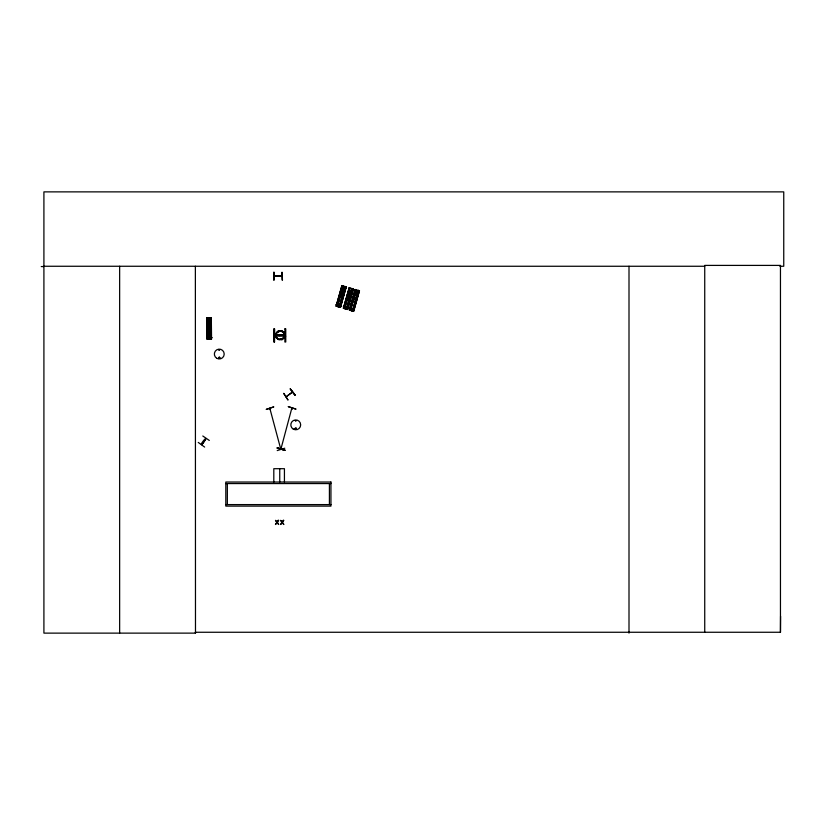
<?xml version="1.0" encoding="UTF-8"?>
<svg xmlns="http://www.w3.org/2000/svg" width="825" height="825" viewBox="0 0 825 825"><rect width="100%" height="100%" fill="white"/><g stroke="black" fill="none" stroke-linecap="round" stroke-linejoin="round"><path stroke-width="1.24" d="M276.457 337.507C276.922 341.529 288.75 337.415 279.087 339.642L276.004 337.611L275.385 334.094L277.674 331.155L281.614 330.567L284.893 332.712L285.543 336.394M779.893 266.258L783.75 266.258L783.75 191.874L43.911 191.874L43.911 633.126L195.484 633.126L195.381 632.259L780.46 632.259L780.574 616.306M286.192 396.753L292.421 391.947M338.291 305.549L338.384 305.632M281.5 448.222L281.356 448.759M275.87 336.734C274.57 331.887 281.119 329.185 283.893 333.114L284.512 335.043L283.367 337.827L280.964 339.312L283.841 338.25L285.099 335.136L284.388 332.98L282.593 331.444C279.273 329.722 274.612 332.537 275.736 336.796M218.842 349.965L219.697 349.852L218.903 350.058M219.79 357.875C218.842 355.946 218.625 359.226 219.687 357.978M279.716 335.435L279.799 335.641M295.329 420.76L296.175 420.874L295.381 420.668M295.02 428.34C296.278 431.32 296.866 425.989 295.051 428.546M296.288 428.546L295.237 428.68L296.165 428.309M205.662 439.055C206.91 436.054 198.598 446.088 202.342 444.149M280.974 448.831L281.139 448.078M292.06 408.829L291.895 408.045M291.699 408.818L292.143 408.2L291.947 408.963M280.995 448.748L291.813 408.2M209.55 338.92L208.962 338.962M336.167 306.188L341.973 285.636M336.414 306.25L342.179 285.698M342.385 285.749L336.652 306.323L342.623 285.821M336.837 306.374L342.715 285.842M337.147 306.467L342.911 285.904M343.128 285.966L337.312 306.508L343.2 285.986M337.693 306.601L338.848 306.931M339.477 305.797L342.21 296.123L339.57 305.827M342.891 293.71L344.252 288.874L342.983 293.731M339.426 307.086L345.273 286.553M345.438 286.595L339.632 307.147L345.531 286.626M339.869 307.22L345.768 286.688M340.447 307.374L346.18 286.811L341.88 285.615L336.074 306.157L340.467 307.385L346.273 286.832M343.417 308.323L349.222 287.77L343.324 308.292L347.717 309.519L353.43 288.936M343.623 308.375L349.429 287.832M343.901 308.457L349.542 289.162M344.355 308.581L350.13 288.028M347.634 297.763L344.902 307.436L347.738 297.794M348.325 295.35L349.687 290.513L348.418 295.371M344.943 308.736L346.098 309.055M347.067 306.725L351.842 289.802M347.16 306.745L351.863 289.802M346.644 309.21L352.522 288.688M346.882 309.282L352.347 289.936M346.974 309.303L352.419 289.957M347.119 309.344L352.945 288.802M349.408 310.087L355.214 289.534M355.41 289.585L349.645 310.148L353.698 311.283L359.494 290.72L355.121 289.503L349.336 310.066L350.646 310.437M349.81 310.2L355.627 289.647L349.893 310.221M350.408 309.066L355.946 289.74M350.305 310.334L356.111 289.792L350.388 310.355M350.553 310.406L353.719 299.558M354.389 297.134L356.111 291.091M350.934 310.499L352.089 310.819M352.708 309.695L357.586 292.793M353.306 309.86L358.679 290.493M353.11 311.108L358.937 290.565M353.543 309.932L359.009 290.586M353.399 311.19L359.174 290.637M353.605 311.252L359.422 290.699M219.935 358.122C219.378 355.132 217.779 359.504 219.78 358.236M206.095 438.518L201.877 444.83M291.998 408.87L292.163 408.117M274.147 276.035L281.872 276.344M345.799 308.715L346.026 307.89M202.816 443.51L205.384 439.777M198.258 442.437L204.641 447.067M202.785 435.992L209.303 440.437M275.942 336.621L278.2 339.127L281.758 339.426L284.934 336.28L284.336 333.052L281.438 331.155L277.953 331.681L275.88 334.311L276.457 337.538M275.993 335.301L283.79 335.301M275.767 336.59L278.138 339.498L282.037 339.838L285.543 336.383M269.858 408.406L270.084 409.252L270.115 408.334M283.79 393.401L288.028 400.063L283.748 393.432M295.113 395.041L290.225 388.843L295.144 395.02M286.223 396.681L292.597 392.184M280.964 338.807L281.201 339.343M270.383 409.004L269.858 408.581M284.749 448.212L277.221 450.584M338.827 305.786L338.601 306.477M209.024 338.9L209.55 338.054L208.952 338.033M282.501 331.433L284.367 332.97M277.953 331.681L281.449 331.155M284.976 328.876L284.883 342.014L285.759 342.004L285.759 328.866L284.883 328.876M207.096 320.028L211.045 319.987M207.116 321.472L211.056 321.43M207.137 323.647L211.087 323.596M207.157 325.566L211.097 325.524M207.178 327.731L211.118 327.69M207.281 337.033L211.231 336.992M206.632 337.662L211.891 337.611M206.632 337.827L211.891 337.765M274.065 280.118L274.127 272.229M282.047 276.282L274.147 276.313L281.954 276.262M41.25 266.568L43.911 266.558M43.911 266.258L704.736 266.258M274.508 328.866L274.467 342.004L274.508 328.855L273.632 328.855L273.704 341.993L274.508 342.004M274.508 334.991L284.883 334.991M274.508 335.156L284.883 335.156M274.508 335.703L284.883 335.703M274.508 335.785L284.883 335.868M225.813 483.563L330.938 483.563M225.813 504.591L330.938 504.591M351.347 310.324L351.852 310.448L351.615 309.519M277.262 447.975L284.893 449.965M277.19 448.253L284.821 450.244M349.13 287.75L353.523 288.967M341.591 287.781L345.386 288.853M348.841 289.915L352.626 290.988M354.822 291.679L358.617 292.751M341.199 289.173L344.984 290.245M348.439 291.308L352.234 292.38M354.43 293.071L358.225 294.143M340.601 291.256L344.396 292.328M347.851 293.391L351.646 294.463M353.843 295.154L357.637 296.227M340.075 293.112L343.87 294.185M347.325 295.247L351.12 296.309M353.317 297L357.112 298.073M339.488 295.195L343.282 296.268M346.737 297.33L350.532 298.403M352.729 299.093L356.513 300.166M336.961 304.136L340.756 305.209M344.211 306.271L348.006 307.343M350.202 308.034L353.997 309.107M336.167 304.559L341.22 305.993M343.406 306.694L348.47 308.127M349.398 308.457L354.461 309.891M336.115 304.724L341.179 306.147M343.365 306.859L348.428 308.282M349.357 308.622L354.41 310.045M345.531 307.715L346.036 307.952M351.522 309.437L352.11 309.643M351.192 310.602L351.79 310.778M270.033 409.159L269.878 408.488L280.778 449.192M290.266 388.812L294.834 395.237M280.696 449.037L280.82 448.274L280.665 449.048M211.252 339.157L211.014 317.8L211.21 339.157M210.808 317.8L210.942 339.157M210.767 336.652L210.55 319.058L210.664 336.652M210.21 317.811L210.478 339.168M210.241 336.652L210.055 319.069L210.169 336.652M209.88 339.168L208.673 339.178M208.148 319.11L208.374 337.951L208.075 319.11M207.848 317.852L208.034 339.209M207.653 319.11L207.848 337.951L207.395 317.862M207.292 317.862L207.611 339.199M207.353 339.219L207.075 317.862L207.271 339.219M282.459 280.067L282.016 272.188L282.119 280.067M273.725 272.24L273.776 280.118M780.46 632.259L780.46 265.403L704.736 265.403L704.736 632.259M629.001 266.258L629.001 633.126M329.412 483.563L329.412 504.591M284.429 482.058L284.429 468.693L273.807 468.693L273.807 482.058M279.747 468.693L279.747 482.058M227.349 483.563L227.349 504.591M195.37 266.258L195.484 633.126M119.646 266.258L119.646 633.126M208.292 326.411C209.395 329.742 210.87 324.019 208.292 326.411M340.838 294.453C341.859 297.804 343.468 292.122 340.838 294.453M348.088 296.588C349.109 299.939 350.718 294.257 348.088 296.588M354.069 298.341C355.101 301.702 356.709 296.02 354.069 298.341M277.293 447.862L284.811 450.285L277.293 447.862M288.327 406.663L295.845 409.076L288.327 406.663M345.933 286.739L340.127 307.292L345.974 286.749M353.183 288.874L347.377 309.416L353.224 288.884M358.432 290.421L352.626 310.973L358.514 290.441M278.128 520.338L277.118 521.967L275.488 520.338L276.777 522.411L275.447 524.504L277.087 522.833L278.737 524.504L277.427 522.39L278.726 520.338L278.128 520.338M283.243 520.338L282.233 521.967L280.603 520.338L281.892 522.411L280.572 524.504L282.202 522.833L283.852 524.504L282.542 522.39L283.841 520.338L283.243 520.338M273.683 406.942L266.186 409.417L273.673 406.911M211.324 317.8L206.776 317.862L207.003 339.219L211.561 339.147L211.313 317.8M330.938 482.027L225.813 482.027L225.813 506.117L330.938 506.117L330.938 482.027M216.81 358.318A4.929 4.929 0 0 0 224.204 354.049A4.929 4.929 0 0 0 216.81 349.79A4.929 4.929 0 0 0 216.81 358.318M293.287 429.124A4.929 4.929 0 0 0 300.682 424.854A4.929 4.929 0 0 0 293.287 420.585A4.929 4.929 0 0 0 293.287 429.124"/></g></svg>
